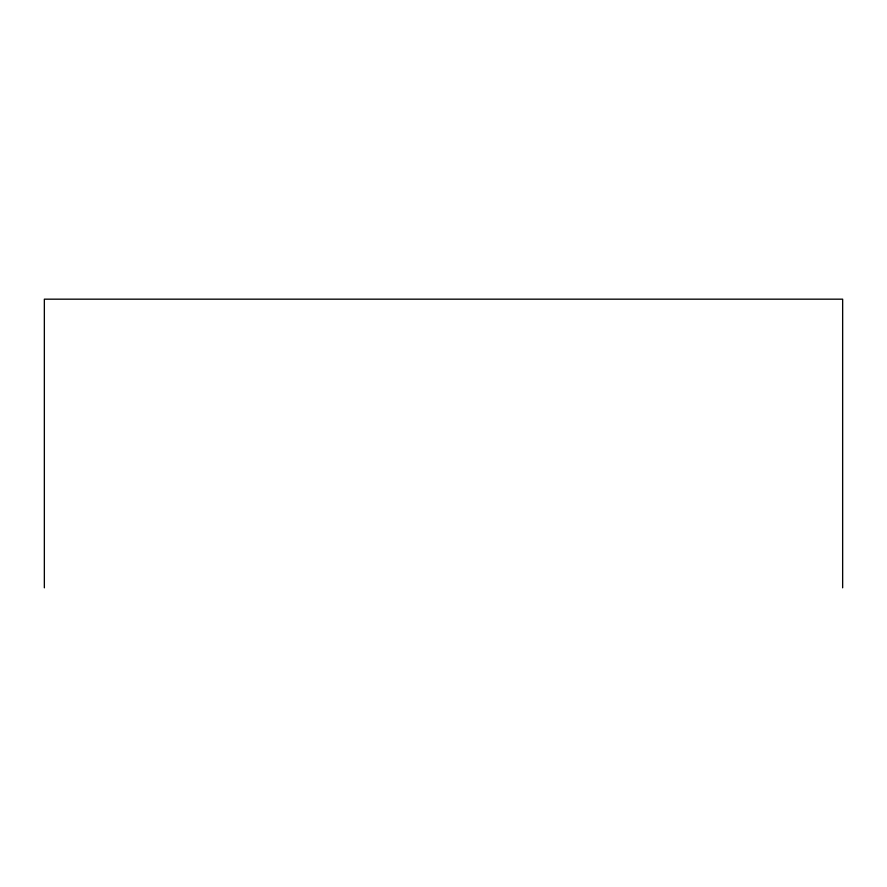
<?xml version="1.0" encoding="UTF-8"?>
<svg xmlns="http://www.w3.org/2000/svg" width="887" height="887" viewBox="0 0 887 887"><rect width="100%" height="100%" fill="white"/><g stroke="black" fill="none" stroke-linecap="round" stroke-linejoin="round"><path stroke-width="1.33" d="M842.65 587.826L842.65 299.174L44.35 299.174L44.35 587.826"/></g></svg>
